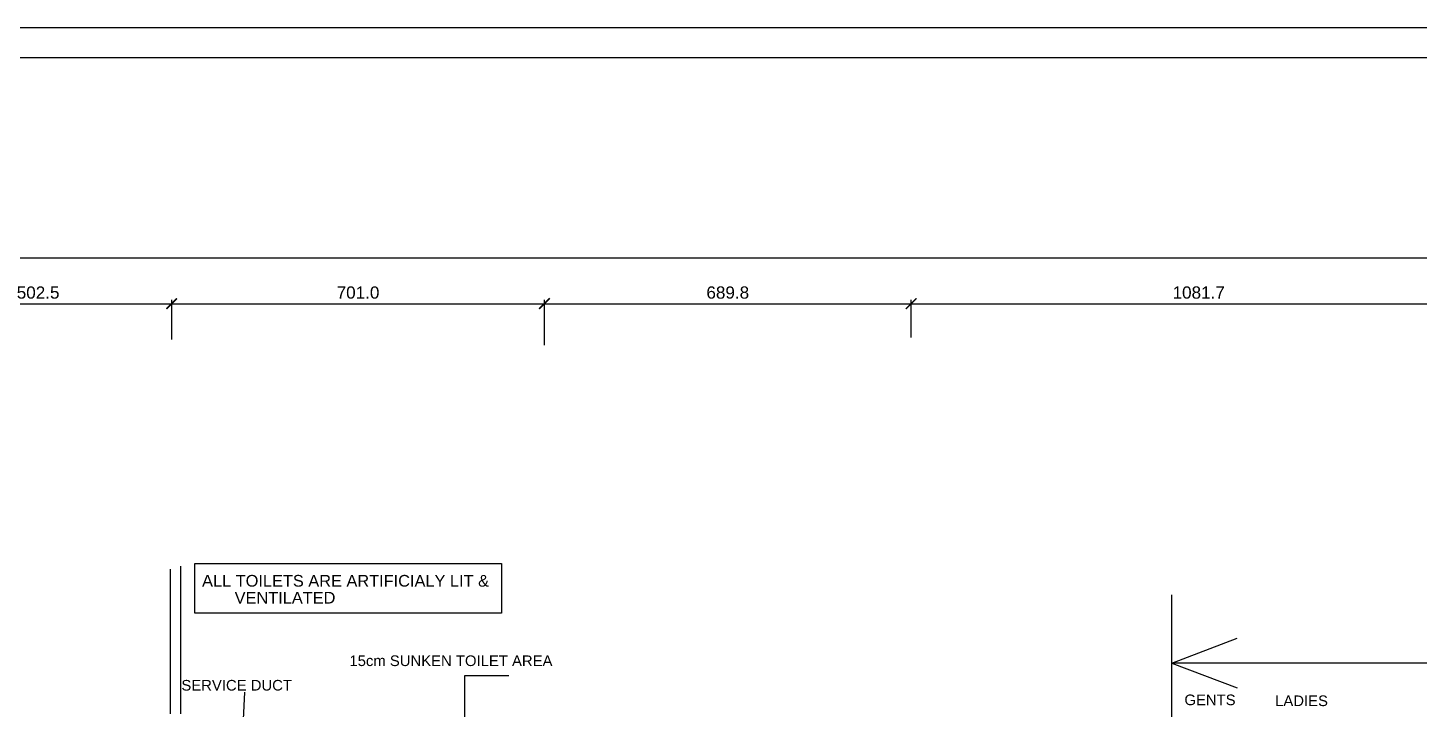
# Model space of a CAD drawing. Extents: x 53439 to 79867, y -144071 to -73305.
# Drawn here: x 62094 to 64711, y -123325 to -122042 of the extents above; entities that cross this region are included whole.
import ezdxf

# ---------------------------------------------------------------- set-up
doc = ezdxf.new("R2010")
doc.units = 0
doc.header["$LTSCALE"] = 0.1
doc.header["$MEASUREMENT"] = 0
doc.header["$PDMODE"] = 35
doc.header["$PDSIZE"] = -0.8
doc.layers.get('0').update_dxf_attribs({"linetype": 'CONTINUOUS'})
doc.layers.get('DEFPOINTS').update_dxf_attribs({"linetype": 'CONTINUOUS'})
for name, color, linetype in [('BOR', 200, 'CONTINUOUS'), ('BOR1', 230, 'CONTINUOUS'), ('LAYER4', 130, 'CONTINUOUS'), ('TEXT', 7, 'CONTINUOUS'), ('WALL', 6, 'CONTINUOUS'), ('WIN', 102, 'CONTINUOUS')]:
    doc.layers.add(name, color=color, linetype=linetype)
doc.styles.add('1MM', font='arial.ttf')
doc.styles.add('DIM', font='arial.ttf', dxfattribs={"width": 0.7, "height": 1})
doc.styles.add('DUTCH', font='arial.ttf')
doc.dimstyles.new('KRI', dxfattribs={"dimtxt": 23, "dimasz": 20, "dimexe": 7, "dimexo": 0, "dimgap": 9, "dimtad": 1, "dimdec": 1, "dimzin": 1, "dimtxsty": '1MM', "dimblk": 'ARCHTICK', "dimcen": 0.5, "dimclrd": 252, "dimclre": 252, "dimclrt": 7, "dimaunit": 1, "dimadec": 8, "dimazin": 3, "dimtfac": 1, "dimtdec": 1, "dimtmove": 0, "dimatfit": 3})

# ---------------------------------------------------------------- blocks, each defined once
blk = doc.blocks.new('_ARCHTICK')
at = {"layer": 'WALL', "color": 0, "const_width": 0.15}
blk.add_lwpolyline([(-0.5, -0.5), (0.5, 0.5)], dxfattribs=at)
blk = doc.blocks.new('*D99')
at = {"layer": 'DEFPOINTS', "color": 0, "linetype": 'CONTINUOUS', "ltscale": 0.1}
for p in [(62364.8, -122561.6), (61862.3, -122606.6), (62364.8, -122629.2)]:
    blk.add_point(p, dxfattribs=at)
at = {"layer": 'WIN', "color": 252, "linetype": 'CONTINUOUS', "ltscale": 0.1}
for p, q in [((61862.3, -122606.6), (61862.3, -122554.6)), ((61862.3, -122561.6), (62364.8, -122561.6)), ((62364.8, -122629.2), (62364.8, -122554.6))]:
    blk.add_line(p, q, dxfattribs=at)
at = {"layer": 'WIN', "color": 252, "linetype": 'CONTINUOUS', "ltscale": 0.1, "xscale": 20, "yscale": 20, "zscale": 20, "rotation": 180}
blk.add_blockref('_ARCHTICK', (61862.3, -122561.6), dxfattribs=at)
at = {"layer": 'WIN', "color": 252, "linetype": 'CONTINUOUS', "ltscale": 0.1, "xscale": 20, "yscale": 20, "zscale": 20}
blk.add_blockref('_ARCHTICK', (62364.8, -122561.6), dxfattribs=at)
at = {"layer": 'WIN', "color": 7, "linetype": 'CONTINUOUS', "ltscale": 0.1, "insert": (62113.6, -122540.8), "char_height": 23, "attachment_point": 5, "style": '1MM'}
blk.add_mtext('502.5', dxfattribs=at)
blk = doc.blocks.new('*D100')
at = {"layer": 'DEFPOINTS', "color": 0, "linetype": 'CONTINUOUS', "ltscale": 0.1}
for p in [(63065.8, -122561.6), (62364.8, -122629.2), (63065.8, -122639.6)]:
    blk.add_point(p, dxfattribs=at)
at = {"layer": 'WIN', "color": 252, "linetype": 'CONTINUOUS', "ltscale": 0.1}
for p, q in [((62364.8, -122629.2), (62364.8, -122554.6)), ((62364.8, -122561.6), (63065.8, -122561.6)), ((63065.8, -122639.6), (63065.8, -122554.6))]:
    blk.add_line(p, q, dxfattribs=at)
at = {"layer": 'WIN', "color": 252, "linetype": 'CONTINUOUS', "ltscale": 0.1, "xscale": 20, "yscale": 20, "zscale": 20, "rotation": 180}
blk.add_blockref('_ARCHTICK', (62364.8, -122561.6), dxfattribs=at)
at = {"layer": 'WIN', "color": 252, "linetype": 'CONTINUOUS', "ltscale": 0.1, "xscale": 20, "yscale": 20, "zscale": 20}
blk.add_blockref('_ARCHTICK', (63065.8, -122561.6), dxfattribs=at)
at = {"layer": 'WIN', "color": 7, "linetype": 'CONTINUOUS', "ltscale": 0.1, "insert": (62715.3, -122540.8), "char_height": 23, "attachment_point": 5, "style": '1MM'}
blk.add_mtext('701.0', dxfattribs=at)
blk = doc.blocks.new('*D101')
at = {"layer": 'DEFPOINTS', "color": 0, "linetype": 'CONTINUOUS', "ltscale": 0.1}
for p in [(63755.6, -122561.6), (63065.8, -122639.6), (63755.6, -122625.2)]:
    blk.add_point(p, dxfattribs=at)
at = {"layer": 'WIN', "color": 252, "linetype": 'CONTINUOUS', "ltscale": 0.1}
for p, q in [((63065.8, -122639.6), (63065.8, -122554.6)), ((63065.8, -122561.6), (63755.6, -122561.6)), ((63755.6, -122625.2), (63755.6, -122554.6))]:
    blk.add_line(p, q, dxfattribs=at)
at = {"layer": 'WIN', "color": 252, "linetype": 'CONTINUOUS', "ltscale": 0.1, "xscale": 20, "yscale": 20, "zscale": 20, "rotation": 180}
blk.add_blockref('_ARCHTICK', (63065.8, -122561.6), dxfattribs=at)
at = {"layer": 'WIN', "color": 252, "linetype": 'CONTINUOUS', "ltscale": 0.1, "xscale": 20, "yscale": 20, "zscale": 20}
blk.add_blockref('_ARCHTICK', (63755.6, -122561.6), dxfattribs=at)
at = {"layer": 'WIN', "color": 7, "linetype": 'CONTINUOUS', "ltscale": 0.1, "insert": (63410.7, -122540.8), "char_height": 23, "attachment_point": 5, "style": '1MM'}
blk.add_mtext('689.8', dxfattribs=at)
blk = doc.blocks.new('*D102')
at = {"layer": 'DEFPOINTS', "color": 0, "linetype": 'CONTINUOUS', "ltscale": 0.1}
for p in [(64837.3, -122561.6), (63755.6, -122625.2), (64837.3, -122633.7)]:
    blk.add_point(p, dxfattribs=at)
at = {"layer": 'WIN', "color": 252, "linetype": 'CONTINUOUS', "ltscale": 0.1}
for p, q in [((63755.6, -122625.2), (63755.6, -122554.6)), ((63755.6, -122561.6), (64837.3, -122561.6)), ((64837.3, -122633.7), (64837.3, -122554.6))]:
    blk.add_line(p, q, dxfattribs=at)
at = {"layer": 'WIN', "color": 252, "linetype": 'CONTINUOUS', "ltscale": 0.1, "xscale": 20, "yscale": 20, "zscale": 20, "rotation": 180}
blk.add_blockref('_ARCHTICK', (63755.6, -122561.6), dxfattribs=at)
at = {"layer": 'WIN', "color": 252, "linetype": 'CONTINUOUS', "ltscale": 0.1, "xscale": 20, "yscale": 20, "zscale": 20}
blk.add_blockref('_ARCHTICK', (64837.3, -122561.6), dxfattribs=at)
at = {"layer": 'WIN', "color": 7, "linetype": 'CONTINUOUS', "ltscale": 0.1, "insert": (64296.4, -122540.8), "char_height": 23, "attachment_point": 5, "style": '1MM'}
blk.add_mtext('1081.7', dxfattribs=at)
blk = doc.blocks.new('*D111')
at = {"layer": 'DEFPOINTS', "color": 0, "linetype": 'CONTINUOUS', "ltscale": 0.1}
for p in [(72060.4, -122475.5), (58322.3, -122503.6), (72060.4, -122503.6, 0)]:
    blk.add_point(p, dxfattribs=at)
at = {"layer": 'WIN', "color": 252, "linetype": 'CONTINUOUS', "ltscale": 0.1}
for p, q in [((58322.3, -122503.6), (58322.3, -122468.5)), ((58322.3, -122475.5), (72060.4, -122475.5)), ((72060.4, -122503.6), (72060.4, -122468.5))]:
    blk.add_line(p, q, dxfattribs=at)
at = {"layer": 'WIN', "color": 252, "linetype": 'CONTINUOUS', "ltscale": 0.1, "xscale": 20, "yscale": 20, "zscale": 20, "rotation": 180}
blk.add_blockref('_ARCHTICK', (58322.3, -122475.5), dxfattribs=at)
at = {"layer": 'WIN', "color": 252, "linetype": 'CONTINUOUS', "ltscale": 0.1, "xscale": 20, "yscale": 20, "zscale": 20}
blk.add_blockref('_ARCHTICK', (72060.4, -122475.5), dxfattribs=at)
at = {"layer": 'WIN', "color": 7, "linetype": 'CONTINUOUS', "ltscale": 0.1, "insert": (65191.4, -122454.7), "char_height": 23, "attachment_point": 5, "style": '1MM'}
blk.add_mtext('13738.1', dxfattribs=at)

msp = doc.modelspace()

# ---------------------------------------------------------------- linework, layer by layer
at = {"layer": 'BOR'}
msp.add_lwpolyline([(73435.88, -122099.01), (57228.06, -122099.01), (57228.06, -130290.29), (73435.88, -130290.29)], close=True, dxfattribs=at)
at = {"layer": 'BOR1'}
msp.add_lwpolyline([(73492.41, -122042.48), (57171.54, -122042.48), (57171.54, -130346.82), (73492.41, -130346.82)], close=True, dxfattribs=at)
at = {"layer": 'LAYER4', "linetype": 'CONTINUOUS', "ltscale": 0.1}
for p, q in [((64245.65, -123393.99, 0), (64245.65, -123109.62, 0)), ((64245.65, -123237.97, 0), (64368.5, -123191.28, 0)), ((67007.31, -123237.97, 0), (64245.65, -123237.97, 0)), ((64245.65, -123237.97, 0), (64368.5, -123284.67, 0))]:
    msp.add_line(p, q, dxfattribs=at)
msp.add_lwpolyline([(62408.17, -123050.44), (62984.89, -123050.44), (62984.89, -123143.78), (62408.17, -123143.78)], close=True, dxfattribs=at)
at = {"layer": 'WALL', "linetype": 'CONTINUOUS', "ltscale": 0.1}
for p, q in [((62362.31, -123333.28), (62362.31, -123061.02)), ((62382.31, -123333.28), (62382.31, -123055.27))]:
    msp.add_line(p, q, dxfattribs=at)

# ---------------------------------------------------------------- texts
at = {"style": 'DIM'}
for s, p in [('15cm SUNKEN TOILET AREA', (62699.11, -123243.52, 0)), ('SERVICE DUCT', (62383.07, -123289.62, 0)), ('GENTS', (64269.54, -123317.11, 0)), ('LADIES', (64440.14, -123318.84))]:
    msp.add_text(s, height=20, dxfattribs=at).set_placement(p)
at = {"layer": 'TEXT', "style": 'DUTCH'}
for s, p in [('ALL TOILETS ARE ARTIFICIALY LIT &', (62421.98, -123094.06)), ('VENTILATED', (62483.25, -123125.92))]:
    msp.add_text(s, height=22, dxfattribs=at).set_placement(p)

# ---------------------------------------------------------------- dimensions: what is measured, and where the dimension line sits
at = {"layer": 'WIN', "linetype": 'CONTINUOUS', "ltscale": 0.1}
dim = msp.add_linear_dim(base=(72060.44, -122475.48), p1=(58322.31, -122503.65), p2=(72060.44, -122503.65, 0), dimstyle='KRI', dxfattribs=at)
dim.commit()
dim.dimension.update_dxf_attribs({"geometry": '*D111', "text_midpoint": (65191.38, -122454.73)})
for base, p1, p2, picture, middle in [((62364.81, -122561.57), (61862.31, -122606.63), (62364.81, -122629.23), '*D99', (62113.56, -122540.83)), ((63065.81, -122561.57), (62364.81, -122629.23), (63065.81, -122639.64), '*D100', (62715.31, -122540.83)), ((63755.58, -122561.57), (63065.81, -122639.64), (63755.58, -122625.15), '*D101', (63410.7, -122540.83)), ((64837.31, -122561.57), (63755.58, -122625.15), (64837.31, -122633.69), '*D102', (64296.45, -122540.83))]:
    dim = msp.add_linear_dim(base=base, p1=p1, p2=p2, dimstyle='KRI', override={"dimtmove": 1}, dxfattribs=at)
    dim.commit()
    dim.dimension.update_dxf_attribs({"geometry": picture, "text_midpoint": middle})

# ---------------------------------------------------------------- leaders
at = {"layer": 'WALL', "linetype": 'CONTINUOUS', "ltscale": 0.1}
msp.add_leader([(62915.86, -123693.46), (62915.86, -123261.53), (62998.81, -123261.53)], dimstyle='KRI', override={"dimgap": 9, "dimtad": 0}, dxfattribs=at)
msp.add_leader([(62496.74, -123401.71), (62502.18, -123292.38)], dimstyle='KRI', dxfattribs=at)

doc.saveas('drawing.dxf')
